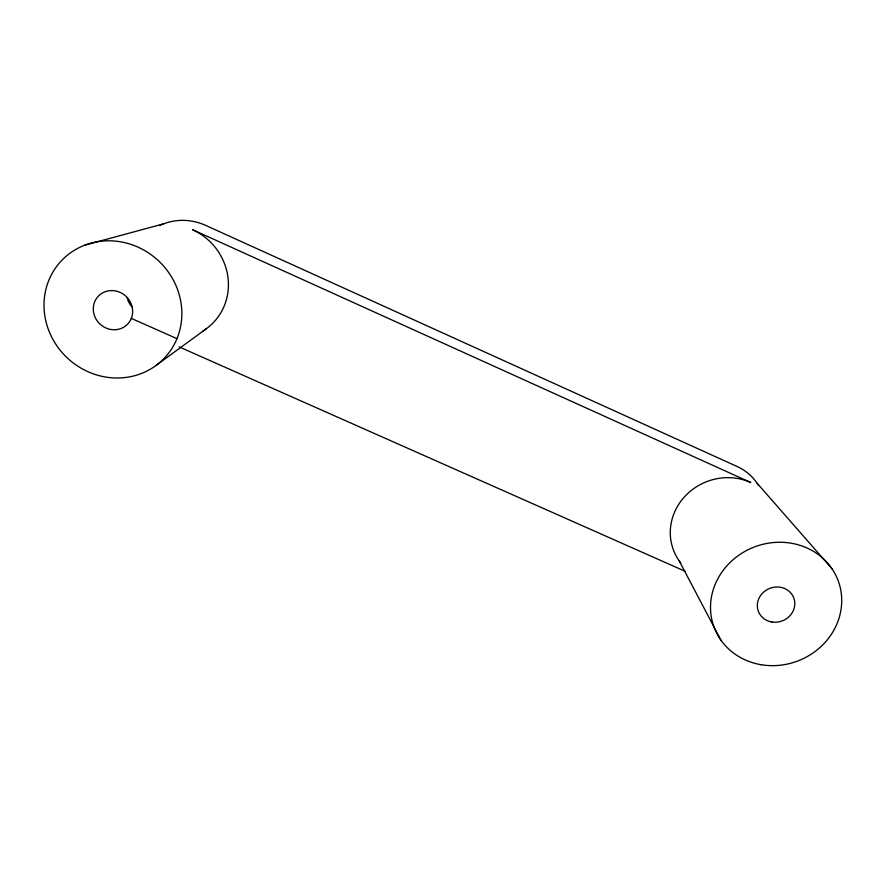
<?xml version="1.0" encoding="UTF-8"?>
<svg xmlns="http://www.w3.org/2000/svg" width="886" height="886" viewBox="0 0 886 886"><rect width="100%" height="100%" fill="white"/><g stroke="black" fill="none" stroke-linecap="round" stroke-linejoin="round"><path stroke-width="1.33" d="M155.847 365.608A70.858 66.616 42.8 0 0 138.194 247.227A70.858 66.616 42.8 0 0 44.754 315.35A70.858 66.616 42.8 0 0 155.847 365.608L206.372 328.717M84.691 245.2L163.578 223.848M131.316 318.384L176.967 338.662M179.194 346.913L685.055 571.26M757.12 483.258L831.998 568.757M679.219 560.882L720.894 640.102M132.313 307.132A18.362 17.366 44 0 1 127.219 297.84M203.093 330.921A58.819 55.884 45.3 0 0 228.112 278.647A58.819 55.884 45.3 0 0 192.472 229.651L750.796 482.527A55.541 51.986 -22.5 0 0 683.627 497.788A55.541 51.986 -22.5 0 0 680.836 563.053M758.527 485.45A52.916 49.716 -23 0 0 736.975 466.435L205.696 225.398A55.896 53.249 46.1 0 0 160.045 225.365M771.839 621.983A18.927 17.421 -21.1 0 0 793.989 598.548A18.927 17.421 -21.1 0 0 762.37 593.321A18.927 17.421 -21.1 0 0 771.839 621.983M760.819 664.666A66.262 60.99 -21.1 0 0 839.02 583.154A66.262 60.99 -21.1 0 0 728.525 564.05A66.262 60.99 -21.1 0 0 760.819 664.666M93.506 311.972A20.245 19.027 42.7 0 0 125.303 326.17A20.245 19.027 42.7 0 0 120.086 292.369A20.245 19.027 42.7 0 0 93.506 311.972"/></g></svg>
